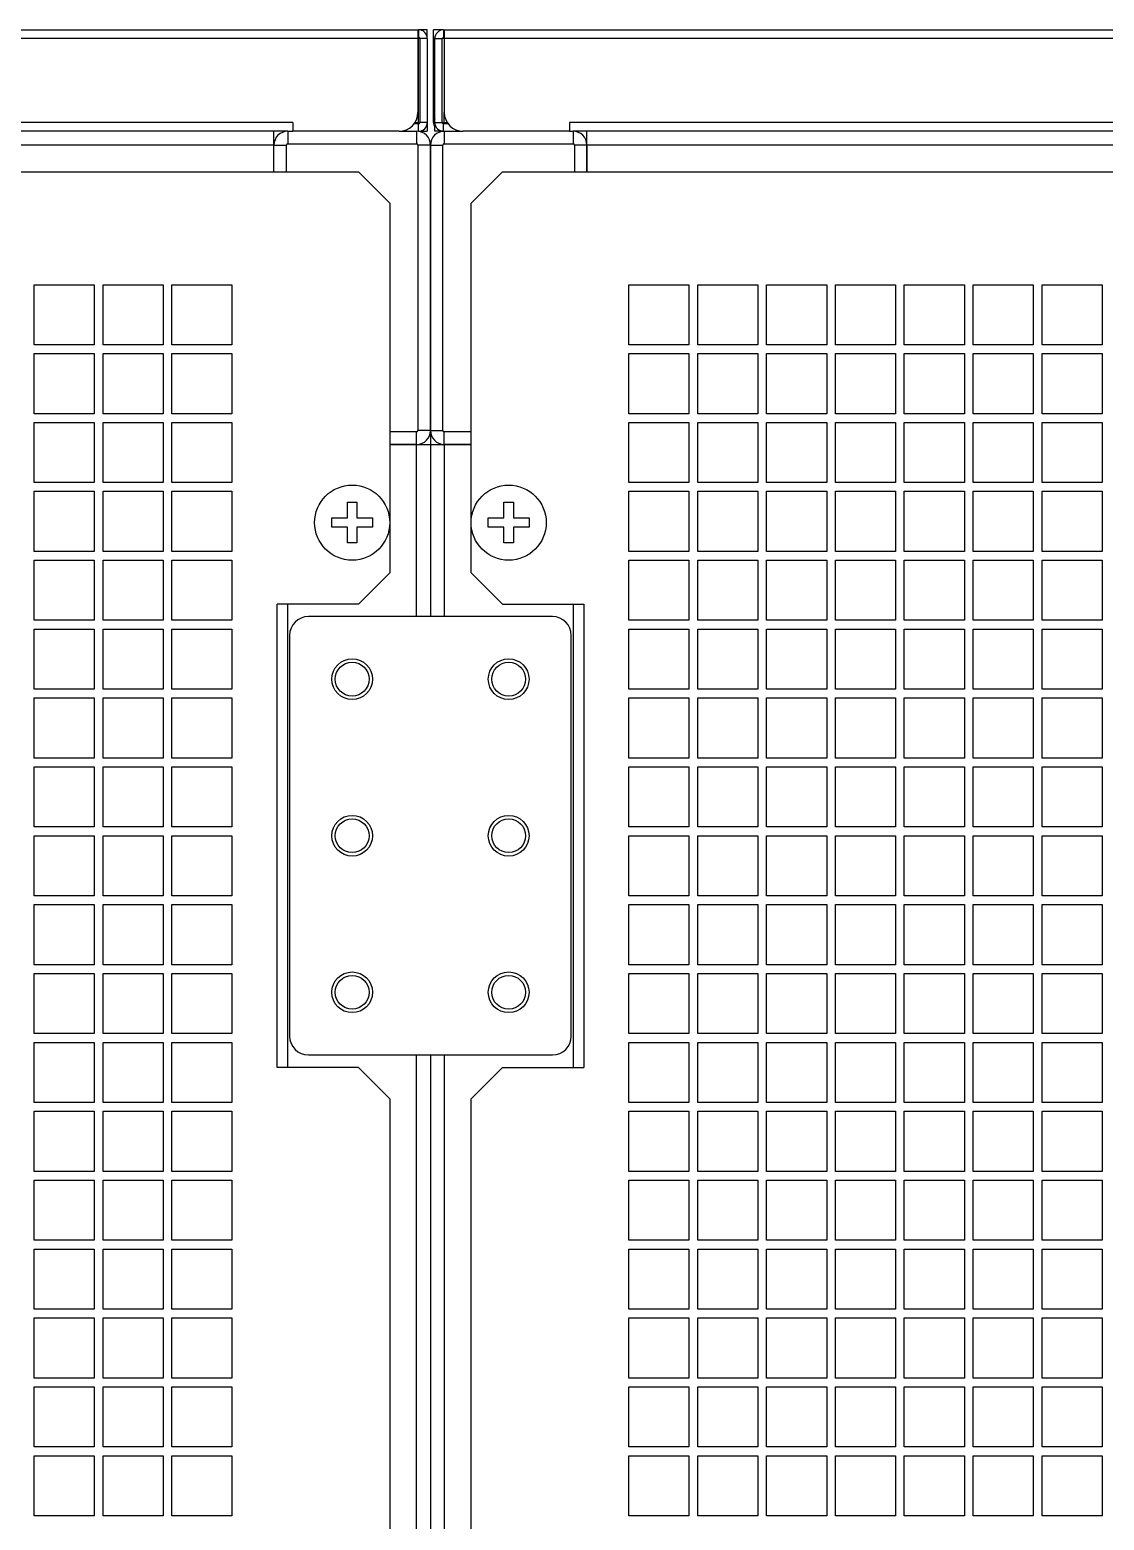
# Model space of a CAD drawing. Header units: millimetres. Extents: x 0 to 191, y 0 to 126.
# Drawn here: x 114.03 to 131.19, y 66.62 to 90.42 of the extents above; entities that cross this region are included whole.
import ezdxf

# ---------------------------------------------------------------- set-up
doc = ezdxf.new("R2010")
doc.units = ezdxf.units.MM
for name, color, linetype in [('2401-00460-M6-12PSTTHC_0', 7, 'Continuous'), ('4212-06586_0', 7, 'Continuous'), ('4212-06592_0', 7, 'Continuous'), ('4212-06603_1_0', 7, 'Continuous'), ('4212-06603_1_MIR_0', 7, 'Continuous'), ('4212-12590_0', 7, 'Continuous'), ('4212-12595_0', 7, 'Continuous'), ('4212-12605_0', 7, 'Continuous'), ('4212-12608_0', 7, 'Continuous'), ('4212-12611_0', 7, 'Continuous'), ('4212-12615_0', 7, 'Continuous'), ('4212-12662_0', 7, 'Continuous'), ('4212-21438_0', 7, 'Continuous')]:
    doc.layers.add(name, color=color, linetype=linetype)

msp = doc.modelspace()

# ---------------------------------------------------------------- linework, layer by layer
at = {"layer": '2401-00460-M6-12PSTTHC_0', "color": 7, "linetype": 'Continuous'}
for p, q in [((119.105, 82.625), (119.105, 82.875)), ((119.105, 82.875), (119.255, 82.875)), ((119.255, 82.875), (119.255, 82.625)), ((121.605, 82.625), (121.605, 82.875)), ((121.605, 82.875), (121.755, 82.875)), ((121.755, 82.875), (121.755, 82.625)), ((118.855, 82.475), (118.855, 82.625)), ((118.855, 82.625), (119.105, 82.625)), ((119.255, 82.625), (119.505, 82.625)), ((119.505, 82.625), (119.505, 82.475)), ((121.355, 82.475), (121.355, 82.625)), ((121.355, 82.625), (121.605, 82.625)), ((121.755, 82.625), (122.005, 82.625)), ((122.005, 82.625), (122.005, 82.475)), ((119.105, 82.475), (118.855, 82.475)), ((119.105, 82.225), (119.105, 82.475)), ((119.255, 82.475), (119.255, 82.225)), ((119.505, 82.475), (119.255, 82.475)), ((121.605, 82.475), (121.355, 82.475)), ((121.605, 82.225), (121.605, 82.475)), ((121.755, 82.475), (121.755, 82.225)), ((122.005, 82.475), (121.755, 82.475)), ((119.255, 82.225), (119.105, 82.225)), ((121.755, 82.225), (121.605, 82.225))]:
    msp.add_line(p, q, dxfattribs=at)
for centre in [(119.18, 82.55), (121.68, 82.55)]:
    msp.add_circle(centre, 0.6, dxfattribs=at)
at = {"layer": '4212-06586_0', "color": 7, "linetype": 'Continuous'}
for p, q in [((119.78, 83.8), (121.08, 83.8)), ((120.21, 81.05), (120.21, 83.8)), ((120.43, 83.8), (120.43, 81.05)), ((120.65, 83.8), (120.65, 81.05)), ((118.15, 73.85), (118.15, 81.25)), ((122.71, 81.25), (122.71, 73.85)), ((120.21, 51.05), (120.21, 74.05)), ((120.43, 74.05), (120.43, 51.05)), ((120.65, 74.05), (120.65, 51.05))]:
    msp.add_line(p, q, dxfattribs=at)
for centre in [(119.18, 80.05), (121.68, 80.05), (119.18, 77.55), (121.68, 77.55), (119.18, 75.05), (121.68, 75.05)]:
    msp.add_circle(centre, 0.27, dxfattribs=at)
at = {"layer": '4212-06592_0', "color": 7, "linetype": 'Continuous'}
for p, q in [((118.15, 88.8), (118.15, 88.6)), ((118.15, 88.8), (118.23, 88.8)), ((119.93, 88.8), (120.21, 88.8)), ((120.21, 88.8), (120.21, 88.6)), ((120.65, 88.8), (120.65, 88.6)), ((120.65, 88.8), (120.95, 88.8)), ((122.65, 88.8), (122.71, 88.8)), ((122.71, 88.8), (122.71, 88.6)), ((117.93, 88.15), (117.93, 88.58)), ((117.93, 88.58), (118.13, 88.58)), ((118.13, 88.15), (118.13, 88.58)), ((118.15, 88.6), (120.21, 88.6)), ((120.23, 88.58), (120.23, 84.02)), ((120.43, 88.58), (120.23, 88.58)), ((120.43, 88.58), (120.43, 84.02)), ((120.43, 84.02), (120.43, 88.58)), ((120.43, 88.58), (120.63, 88.58)), ((120.63, 84.02), (120.63, 88.58)), ((120.65, 88.6), (122.71, 88.6)), ((122.73, 88.58), (122.73, 88.15)), ((122.93, 88.58), (122.73, 88.58)), ((122.93, 88.58), (122.93, 88.15)), ((120.43, 84.02), (120.23, 84.02)), ((120.43, 84.02), (120.63, 84.02)), ((120.21, 84), (119.78, 84)), ((120.21, 83.8), (119.78, 83.8)), ((120.21, 83.8), (120.21, 84)), ((120.65, 83.8), (120.65, 84)), ((121.08, 84), (120.65, 84)), ((121.08, 83.8), (120.65, 83.8))]:
    msp.add_line(p, q, dxfattribs=at)
for centre, radius, start, end in [((118.15, 88.58), 0.22, 90, 180), ((120.21, 88.58), 0.22, 0, 90), ((120.65, 88.58), 0.22, 90, 180), ((122.71, 88.58), 0.22, 0, 90), ((118.15, 88.58), 0.02, 90, 180), ((120.21, 88.58), 0.02, 0, 90), ((120.65, 88.58), 0.02, 90, 180), ((122.71, 88.58), 0.02, 0, 90), ((120.21, 84.02), 0.22, 270, 0), ((120.21, 84.02), 0.02, 270, 0), ((120.65, 84.02), 0.22, 180, 270), ((120.65, 84.02), 0.02, 180, 270)]:
    msp.add_arc(centre, radius, start, end, dxfattribs=at)
at = {"layer": '4212-06603_1_0', "color": 7, "linetype": 'Continuous'}
msp.add_line((120.43, 84.02), (120.43, 83.8), dxfattribs=at)
at = {"layer": '4212-06603_1_MIR_0', "color": 7, "linetype": 'Continuous'}
msp.add_line((120.43, 84.02), (120.43, 83.8), dxfattribs=at)
at = {"layer": '4212-12590_0', "color": 7, "linetype": 'Continuous'}
for p, q in [((122.93, 88.15), (122.93, 88.8)), ((187.93, 88.58), (122.93, 88.58))]:
    msp.add_line(p, q, dxfattribs=at)
at = {"layer": '4212-12595_0', "color": 7, "linetype": 'Continuous'}
for p, q in [((117.93, 88.15), (117.93, 88.8)), ((117.93, 88.58), (2.93, 88.58))]:
    msp.add_line(p, q, dxfattribs=at)
at = {"layer": '4212-12605_0', "color": 7, "linetype": 'Continuous'}
for p, q in [((120.48, 88.94), (120.48, 90.42)), ((120.64, 90.42), (120.48, 90.42)), ((120.5, 90.28), (120.48, 90.28)), ((120.65, 90.28), (120.62, 90.28)), ((120.48, 88.94), (120.5, 88.94))]:
    msp.add_line(p, q, dxfattribs=at)
for centre, radius, end in [((120.78, 89.1), 0.3, 200.8599), ((120.62, 88.94), 0.14, 210.631)]:
    msp.add_arc(centre, radius, 180, end, dxfattribs=at)
at = {"layer": '4212-12608_0', "color": 7, "linetype": 'Continuous'}
for p, q in [((51.58, 88.15), (119.28, 88.15)), ((119.78, 87.65), (119.28, 88.15)), ((121.58, 88.15), (121.08, 87.65)), ((121.58, 88.15), (189.28, 88.15)), ((119.78, 87.65), (119.78, 81.75)), ((121.08, 81.75), (121.08, 87.65)), ((114.1, 85.39), (114.1, 86.35)), ((114.1, 86.35), (115.06, 86.35)), ((115.06, 86.35), (115.06, 85.39)), ((115.2, 85.39), (115.2, 86.35)), ((115.2, 86.35), (116.16, 86.35)), ((116.16, 86.35), (116.16, 85.39)), ((116.3, 85.39), (116.3, 86.35)), ((116.3, 86.35), (117.26, 86.35)), ((117.26, 86.35), (117.26, 85.39)), ((123.6, 85.39), (123.6, 86.35)), ((123.6, 86.35), (124.56, 86.35)), ((124.56, 86.35), (124.56, 85.39)), ((124.7, 85.39), (124.7, 86.35)), ((124.7, 86.35), (125.66, 86.35)), ((125.66, 86.35), (125.66, 85.39)), ((125.8, 85.39), (125.8, 86.35)), ((125.8, 86.35), (126.76, 86.35)), ((126.76, 86.35), (126.76, 85.39)), ((126.9, 85.39), (126.9, 86.35)), ((126.9, 86.35), (127.86, 86.35)), ((127.86, 86.35), (127.86, 85.39)), ((128, 85.39), (128, 86.35)), ((128, 86.35), (128.96, 86.35)), ((128.96, 86.35), (128.96, 85.39)), ((129.1, 85.39), (129.1, 86.35)), ((129.1, 86.35), (130.06, 86.35)), ((130.06, 86.35), (130.06, 85.39)), ((130.2, 85.39), (130.2, 86.35)), ((130.2, 86.35), (131.16, 86.35)), ((131.16, 86.35), (131.16, 85.39)), ((115.06, 85.39), (114.1, 85.39)), ((114.1, 84.29), (114.1, 85.25)), ((114.1, 85.25), (115.06, 85.25)), ((115.06, 85.25), (115.06, 84.29)), ((116.16, 85.39), (115.2, 85.39)), ((115.2, 84.29), (115.2, 85.25)), ((115.2, 85.25), (116.16, 85.25)), ((116.16, 85.25), (116.16, 84.29)), ((117.26, 85.39), (116.3, 85.39)), ((116.3, 84.29), (116.3, 85.25)), ((116.3, 85.25), (117.26, 85.25)), ((117.26, 85.25), (117.26, 84.29)), ((124.56, 85.39), (123.6, 85.39)), ((123.6, 84.29), (123.6, 85.25)), ((123.6, 85.25), (124.56, 85.25)), ((124.56, 85.25), (124.56, 84.29)), ((125.66, 85.39), (124.7, 85.39)), ((124.7, 84.29), (124.7, 85.25)), ((124.7, 85.25), (125.66, 85.25)), ((125.66, 85.25), (125.66, 84.29)), ((126.76, 85.39), (125.8, 85.39)), ((125.8, 84.29), (125.8, 85.25)), ((125.8, 85.25), (126.76, 85.25)), ((126.76, 85.25), (126.76, 84.29)), ((127.86, 85.39), (126.9, 85.39)), ((126.9, 84.29), (126.9, 85.25)), ((126.9, 85.25), (127.86, 85.25)), ((127.86, 85.25), (127.86, 84.29)), ((128.96, 85.39), (128, 85.39)), ((128, 84.29), (128, 85.25)), ((128, 85.25), (128.96, 85.25)), ((128.96, 85.25), (128.96, 84.29)), ((130.06, 85.39), (129.1, 85.39)), ((129.1, 84.29), (129.1, 85.25)), ((129.1, 85.25), (130.06, 85.25)), ((130.06, 85.25), (130.06, 84.29)), ((131.16, 85.39), (130.2, 85.39)), ((130.2, 84.29), (130.2, 85.25)), ((130.2, 85.25), (131.16, 85.25)), ((131.16, 85.25), (131.16, 84.29)), ((115.06, 84.29), (114.1, 84.29)), ((116.16, 84.29), (115.2, 84.29)), ((117.26, 84.29), (116.3, 84.29)), ((124.56, 84.29), (123.6, 84.29)), ((125.66, 84.29), (124.7, 84.29)), ((126.76, 84.29), (125.8, 84.29)), ((127.86, 84.29), (126.9, 84.29)), ((128.96, 84.29), (128, 84.29)), ((130.06, 84.29), (129.1, 84.29)), ((131.16, 84.29), (130.2, 84.29)), ((114.1, 83.19), (114.1, 84.15)), ((114.1, 84.15), (115.06, 84.15)), ((115.06, 84.15), (115.06, 83.19)), ((115.2, 83.19), (115.2, 84.15)), ((115.2, 84.15), (116.16, 84.15)), ((116.16, 84.15), (116.16, 83.19)), ((116.3, 83.19), (116.3, 84.15)), ((116.3, 84.15), (117.26, 84.15)), ((117.26, 84.15), (117.26, 83.19)), ((123.6, 83.19), (123.6, 84.15)), ((123.6, 84.15), (124.56, 84.15)), ((124.56, 84.15), (124.56, 83.19)), ((124.7, 83.19), (124.7, 84.15)), ((124.7, 84.15), (125.66, 84.15)), ((125.66, 84.15), (125.66, 83.19)), ((125.8, 83.19), (125.8, 84.15)), ((125.8, 84.15), (126.76, 84.15)), ((126.76, 84.15), (126.76, 83.19)), ((126.9, 83.19), (126.9, 84.15)), ((126.9, 84.15), (127.86, 84.15)), ((127.86, 84.15), (127.86, 83.19)), ((128, 83.19), (128, 84.15)), ((128, 84.15), (128.96, 84.15)), ((128.96, 84.15), (128.96, 83.19)), ((129.1, 83.19), (129.1, 84.15)), ((129.1, 84.15), (130.06, 84.15)), ((130.06, 84.15), (130.06, 83.19)), ((130.2, 83.19), (130.2, 84.15)), ((130.2, 84.15), (131.16, 84.15)), ((131.16, 84.15), (131.16, 83.19)), ((115.06, 83.19), (114.1, 83.19)), ((116.16, 83.19), (115.2, 83.19)), ((117.26, 83.19), (116.3, 83.19)), ((124.56, 83.19), (123.6, 83.19)), ((125.66, 83.19), (124.7, 83.19)), ((126.76, 83.19), (125.8, 83.19)), ((127.86, 83.19), (126.9, 83.19)), ((128.96, 83.19), (128, 83.19)), ((130.06, 83.19), (129.1, 83.19)), ((131.16, 83.19), (130.2, 83.19)), ((114.1, 82.09), (114.1, 83.05)), ((114.1, 83.05), (115.06, 83.05)), ((115.06, 83.05), (115.06, 82.09)), ((115.2, 82.09), (115.2, 83.05)), ((115.2, 83.05), (116.16, 83.05)), ((116.16, 83.05), (116.16, 82.09)), ((116.3, 82.09), (116.3, 83.05)), ((116.3, 83.05), (117.26, 83.05)), ((117.26, 83.05), (117.26, 82.09)), ((123.6, 82.09), (123.6, 83.05)), ((123.6, 83.05), (124.56, 83.05)), ((124.56, 83.05), (124.56, 82.09)), ((124.7, 82.09), (124.7, 83.05)), ((124.7, 83.05), (125.66, 83.05)), ((125.66, 83.05), (125.66, 82.09)), ((125.8, 82.09), (125.8, 83.05)), ((125.8, 83.05), (126.76, 83.05)), ((126.76, 83.05), (126.76, 82.09)), ((126.9, 82.09), (126.9, 83.05)), ((126.9, 83.05), (127.86, 83.05)), ((127.86, 83.05), (127.86, 82.09)), ((128, 82.09), (128, 83.05)), ((128, 83.05), (128.96, 83.05)), ((128.96, 83.05), (128.96, 82.09)), ((129.1, 82.09), (129.1, 83.05)), ((129.1, 83.05), (130.06, 83.05)), ((130.06, 83.05), (130.06, 82.09)), ((130.2, 82.09), (130.2, 83.05)), ((130.2, 83.05), (131.16, 83.05)), ((131.16, 83.05), (131.16, 82.09)), ((115.06, 82.09), (114.1, 82.09)), ((114.1, 80.99), (114.1, 81.95)), ((114.1, 81.95), (115.06, 81.95)), ((115.06, 81.95), (115.06, 80.99)), ((116.16, 82.09), (115.2, 82.09)), ((115.2, 80.99), (115.2, 81.95)), ((115.2, 81.95), (116.16, 81.95)), ((116.16, 81.95), (116.16, 80.99)), ((117.26, 82.09), (116.3, 82.09)), ((116.3, 80.99), (116.3, 81.95)), ((116.3, 81.95), (117.26, 81.95)), ((117.26, 81.95), (117.26, 80.99)), ((124.56, 82.09), (123.6, 82.09)), ((123.6, 80.99), (123.6, 81.95)), ((123.6, 81.95), (124.56, 81.95)), ((124.56, 81.95), (124.56, 80.99)), ((125.66, 82.09), (124.7, 82.09)), ((124.7, 80.99), (124.7, 81.95)), ((124.7, 81.95), (125.66, 81.95)), ((125.66, 81.95), (125.66, 80.99)), ((126.76, 82.09), (125.8, 82.09)), ((125.8, 80.99), (125.8, 81.95)), ((125.8, 81.95), (126.76, 81.95)), ((126.76, 81.95), (126.76, 80.99)), ((127.86, 82.09), (126.9, 82.09)), ((126.9, 80.99), (126.9, 81.95)), ((126.9, 81.95), (127.86, 81.95)), ((127.86, 81.95), (127.86, 80.99)), ((128.96, 82.09), (128, 82.09)), ((128, 80.99), (128, 81.95)), ((128, 81.95), (128.96, 81.95)), ((128.96, 81.95), (128.96, 80.99)), ((130.06, 82.09), (129.1, 82.09)), ((129.1, 80.99), (129.1, 81.95)), ((129.1, 81.95), (130.06, 81.95)), ((130.06, 81.95), (130.06, 80.99)), ((131.16, 82.09), (130.2, 82.09)), ((130.2, 80.99), (130.2, 81.95)), ((130.2, 81.95), (131.16, 81.95)), ((131.16, 81.95), (131.16, 80.99)), ((119.28, 81.25), (119.78, 81.75)), ((121.08, 81.75), (121.58, 81.25)), ((117.98, 73.85), (117.98, 81.25)), ((119.28, 81.25), (117.98, 81.25)), ((121.58, 81.25), (122.88, 81.25)), ((122.88, 81.25), (122.88, 73.85)), ((115.06, 80.99), (114.1, 80.99)), ((116.16, 80.99), (115.2, 80.99)), ((117.26, 80.99), (116.3, 80.99)), ((124.56, 80.99), (123.6, 80.99)), ((125.66, 80.99), (124.7, 80.99)), ((126.76, 80.99), (125.8, 80.99)), ((127.86, 80.99), (126.9, 80.99)), ((128.96, 80.99), (128, 80.99)), ((130.06, 80.99), (129.1, 80.99)), ((131.16, 80.99), (130.2, 80.99)), ((114.1, 79.89), (114.1, 80.85)), ((114.1, 80.85), (115.06, 80.85)), ((115.06, 80.85), (115.06, 79.89)), ((115.2, 79.89), (115.2, 80.85)), ((115.2, 80.85), (116.16, 80.85)), ((116.16, 80.85), (116.16, 79.89)), ((116.3, 79.89), (116.3, 80.85)), ((116.3, 80.85), (117.26, 80.85)), ((117.26, 80.85), (117.26, 79.89)), ((123.6, 79.89), (123.6, 80.85)), ((123.6, 80.85), (124.56, 80.85)), ((124.56, 80.85), (124.56, 79.89)), ((124.7, 79.89), (124.7, 80.85)), ((124.7, 80.85), (125.66, 80.85)), ((125.66, 80.85), (125.66, 79.89)), ((125.8, 79.89), (125.8, 80.85)), ((125.8, 80.85), (126.76, 80.85)), ((126.76, 80.85), (126.76, 79.89)), ((126.9, 79.89), (126.9, 80.85)), ((126.9, 80.85), (127.86, 80.85)), ((127.86, 80.85), (127.86, 79.89)), ((128, 79.89), (128, 80.85)), ((128, 80.85), (128.96, 80.85)), ((128.96, 80.85), (128.96, 79.89)), ((129.1, 79.89), (129.1, 80.85)), ((129.1, 80.85), (130.06, 80.85)), ((130.06, 80.85), (130.06, 79.89)), ((130.2, 79.89), (130.2, 80.85)), ((130.2, 80.85), (131.16, 80.85)), ((131.16, 80.85), (131.16, 79.89)), ((115.06, 79.89), (114.1, 79.89)), ((114.1, 78.79), (114.1, 79.75)), ((114.1, 79.75), (115.06, 79.75)), ((115.06, 79.75), (115.06, 78.79)), ((116.16, 79.89), (115.2, 79.89)), ((115.2, 78.79), (115.2, 79.75)), ((115.2, 79.75), (116.16, 79.75)), ((116.16, 79.75), (116.16, 78.79)), ((117.26, 79.89), (116.3, 79.89)), ((116.3, 78.79), (116.3, 79.75)), ((116.3, 79.75), (117.26, 79.75)), ((117.26, 79.75), (117.26, 78.79)), ((124.56, 79.89), (123.6, 79.89)), ((123.6, 78.79), (123.6, 79.75)), ((123.6, 79.75), (124.56, 79.75)), ((124.56, 79.75), (124.56, 78.79)), ((125.66, 79.89), (124.7, 79.89)), ((124.7, 78.79), (124.7, 79.75)), ((124.7, 79.75), (125.66, 79.75)), ((125.66, 79.75), (125.66, 78.79)), ((126.76, 79.89), (125.8, 79.89)), ((125.8, 78.79), (125.8, 79.75)), ((125.8, 79.75), (126.76, 79.75)), ((126.76, 79.75), (126.76, 78.79)), ((127.86, 79.89), (126.9, 79.89)), ((126.9, 78.79), (126.9, 79.75)), ((126.9, 79.75), (127.86, 79.75)), ((127.86, 79.75), (127.86, 78.79)), ((128.96, 79.89), (128, 79.89)), ((128, 78.79), (128, 79.75)), ((128, 79.75), (128.96, 79.75)), ((128.96, 79.75), (128.96, 78.79)), ((130.06, 79.89), (129.1, 79.89)), ((129.1, 78.79), (129.1, 79.75)), ((129.1, 79.75), (130.06, 79.75)), ((130.06, 79.75), (130.06, 78.79)), ((131.16, 79.89), (130.2, 79.89)), ((130.2, 78.79), (130.2, 79.75)), ((130.2, 79.75), (131.16, 79.75)), ((131.16, 79.75), (131.16, 78.79)), ((115.06, 78.79), (114.1, 78.79)), ((116.16, 78.79), (115.2, 78.79)), ((117.26, 78.79), (116.3, 78.79)), ((124.56, 78.79), (123.6, 78.79)), ((125.66, 78.79), (124.7, 78.79)), ((126.76, 78.79), (125.8, 78.79)), ((127.86, 78.79), (126.9, 78.79)), ((128.96, 78.79), (128, 78.79)), ((130.06, 78.79), (129.1, 78.79)), ((131.16, 78.79), (130.2, 78.79)), ((114.1, 77.69), (114.1, 78.65)), ((114.1, 78.65), (115.06, 78.65)), ((115.06, 78.65), (115.06, 77.69)), ((115.2, 77.69), (115.2, 78.65)), ((115.2, 78.65), (116.16, 78.65)), ((116.16, 78.65), (116.16, 77.69)), ((116.3, 77.69), (116.3, 78.65)), ((116.3, 78.65), (117.26, 78.65)), ((117.26, 78.65), (117.26, 77.69)), ((123.6, 77.69), (123.6, 78.65)), ((123.6, 78.65), (124.56, 78.65)), ((124.56, 78.65), (124.56, 77.69)), ((124.7, 77.69), (124.7, 78.65)), ((124.7, 78.65), (125.66, 78.65)), ((125.66, 78.65), (125.66, 77.69)), ((125.8, 77.69), (125.8, 78.65)), ((125.8, 78.65), (126.76, 78.65)), ((126.76, 78.65), (126.76, 77.69)), ((126.9, 77.69), (126.9, 78.65)), ((126.9, 78.65), (127.86, 78.65)), ((127.86, 78.65), (127.86, 77.69)), ((128, 77.69), (128, 78.65)), ((128, 78.65), (128.96, 78.65)), ((128.96, 78.65), (128.96, 77.69)), ((129.1, 77.69), (129.1, 78.65)), ((129.1, 78.65), (130.06, 78.65)), ((130.06, 78.65), (130.06, 77.69)), ((130.2, 77.69), (130.2, 78.65)), ((130.2, 78.65), (131.16, 78.65)), ((131.16, 78.65), (131.16, 77.69)), ((115.06, 77.69), (114.1, 77.69)), ((116.16, 77.69), (115.2, 77.69)), ((117.26, 77.69), (116.3, 77.69)), ((124.56, 77.69), (123.6, 77.69)), ((125.66, 77.69), (124.7, 77.69)), ((126.76, 77.69), (125.8, 77.69)), ((127.86, 77.69), (126.9, 77.69)), ((128.96, 77.69), (128, 77.69)), ((130.06, 77.69), (129.1, 77.69)), ((131.16, 77.69), (130.2, 77.69)), ((114.1, 76.59), (114.1, 77.55)), ((114.1, 77.55), (115.06, 77.55)), ((115.06, 77.55), (115.06, 76.59)), ((115.2, 76.59), (115.2, 77.55)), ((115.2, 77.55), (116.16, 77.55)), ((116.16, 77.55), (116.16, 76.59)), ((116.3, 76.59), (116.3, 77.55)), ((116.3, 77.55), (117.26, 77.55)), ((117.26, 77.55), (117.26, 76.59)), ((123.6, 76.59), (123.6, 77.55)), ((123.6, 77.55), (124.56, 77.55)), ((124.56, 77.55), (124.56, 76.59)), ((124.7, 76.59), (124.7, 77.55)), ((124.7, 77.55), (125.66, 77.55)), ((125.66, 77.55), (125.66, 76.59)), ((125.8, 76.59), (125.8, 77.55)), ((125.8, 77.55), (126.76, 77.55)), ((126.76, 77.55), (126.76, 76.59)), ((126.9, 76.59), (126.9, 77.55)), ((126.9, 77.55), (127.86, 77.55)), ((127.86, 77.55), (127.86, 76.59)), ((128, 76.59), (128, 77.55)), ((128, 77.55), (128.96, 77.55)), ((128.96, 77.55), (128.96, 76.59)), ((129.1, 76.59), (129.1, 77.55)), ((129.1, 77.55), (130.06, 77.55)), ((130.06, 77.55), (130.06, 76.59)), ((130.2, 76.59), (130.2, 77.55)), ((130.2, 77.55), (131.16, 77.55)), ((131.16, 77.55), (131.16, 76.59)), ((115.06, 76.59), (114.1, 76.59)), ((114.1, 75.49), (114.1, 76.45)), ((114.1, 76.45), (115.06, 76.45)), ((115.06, 76.45), (115.06, 75.49)), ((116.16, 76.59), (115.2, 76.59)), ((115.2, 75.49), (115.2, 76.45)), ((115.2, 76.45), (116.16, 76.45)), ((116.16, 76.45), (116.16, 75.49)), ((117.26, 76.59), (116.3, 76.59)), ((116.3, 75.49), (116.3, 76.45)), ((116.3, 76.45), (117.26, 76.45)), ((117.26, 76.45), (117.26, 75.49)), ((124.56, 76.59), (123.6, 76.59)), ((123.6, 75.49), (123.6, 76.45)), ((123.6, 76.45), (124.56, 76.45)), ((124.56, 76.45), (124.56, 75.49)), ((125.66, 76.59), (124.7, 76.59)), ((124.7, 75.49), (124.7, 76.45)), ((124.7, 76.45), (125.66, 76.45)), ((125.66, 76.45), (125.66, 75.49)), ((126.76, 76.59), (125.8, 76.59)), ((125.8, 75.49), (125.8, 76.45)), ((125.8, 76.45), (126.76, 76.45)), ((126.76, 76.45), (126.76, 75.49)), ((127.86, 76.59), (126.9, 76.59)), ((126.9, 75.49), (126.9, 76.45)), ((126.9, 76.45), (127.86, 76.45)), ((127.86, 76.45), (127.86, 75.49)), ((128.96, 76.59), (128, 76.59)), ((128, 75.49), (128, 76.45)), ((128, 76.45), (128.96, 76.45)), ((128.96, 76.45), (128.96, 75.49)), ((130.06, 76.59), (129.1, 76.59)), ((129.1, 75.49), (129.1, 76.45)), ((129.1, 76.45), (130.06, 76.45)), ((130.06, 76.45), (130.06, 75.49)), ((131.16, 76.59), (130.2, 76.59)), ((130.2, 75.49), (130.2, 76.45)), ((130.2, 76.45), (131.16, 76.45)), ((131.16, 76.45), (131.16, 75.49)), ((115.06, 75.49), (114.1, 75.49)), ((116.16, 75.49), (115.2, 75.49)), ((117.26, 75.49), (116.3, 75.49)), ((124.56, 75.49), (123.6, 75.49)), ((125.66, 75.49), (124.7, 75.49)), ((126.76, 75.49), (125.8, 75.49)), ((127.86, 75.49), (126.9, 75.49)), ((128.96, 75.49), (128, 75.49)), ((130.06, 75.49), (129.1, 75.49)), ((131.16, 75.49), (130.2, 75.49)), ((114.1, 74.39), (114.1, 75.35)), ((114.1, 75.35), (115.06, 75.35)), ((115.06, 75.35), (115.06, 74.39)), ((115.2, 74.39), (115.2, 75.35)), ((115.2, 75.35), (116.16, 75.35)), ((116.16, 75.35), (116.16, 74.39)), ((116.3, 74.39), (116.3, 75.35)), ((116.3, 75.35), (117.26, 75.35)), ((117.26, 75.35), (117.26, 74.39)), ((123.6, 74.39), (123.6, 75.35)), ((123.6, 75.35), (124.56, 75.35)), ((124.56, 75.35), (124.56, 74.39)), ((124.7, 74.39), (124.7, 75.35)), ((124.7, 75.35), (125.66, 75.35)), ((125.66, 75.35), (125.66, 74.39)), ((125.8, 74.39), (125.8, 75.35)), ((125.8, 75.35), (126.76, 75.35)), ((126.76, 75.35), (126.76, 74.39)), ((126.9, 74.39), (126.9, 75.35)), ((126.9, 75.35), (127.86, 75.35)), ((127.86, 75.35), (127.86, 74.39)), ((128, 74.39), (128, 75.35)), ((128, 75.35), (128.96, 75.35)), ((128.96, 75.35), (128.96, 74.39)), ((129.1, 74.39), (129.1, 75.35)), ((129.1, 75.35), (130.06, 75.35)), ((130.06, 75.35), (130.06, 74.39)), ((130.2, 74.39), (130.2, 75.35)), ((130.2, 75.35), (131.16, 75.35)), ((131.16, 75.35), (131.16, 74.39)), ((115.06, 74.39), (114.1, 74.39)), ((116.16, 74.39), (115.2, 74.39)), ((117.26, 74.39), (116.3, 74.39)), ((124.56, 74.39), (123.6, 74.39)), ((125.66, 74.39), (124.7, 74.39)), ((126.76, 74.39), (125.8, 74.39)), ((127.86, 74.39), (126.9, 74.39)), ((128.96, 74.39), (128, 74.39)), ((130.06, 74.39), (129.1, 74.39)), ((131.16, 74.39), (130.2, 74.39)), ((114.1, 73.29), (114.1, 74.25)), ((114.1, 74.25), (115.06, 74.25)), ((115.06, 74.25), (115.06, 73.29)), ((115.2, 73.29), (115.2, 74.25)), ((115.2, 74.25), (116.16, 74.25)), ((116.16, 74.25), (116.16, 73.29)), ((116.3, 73.29), (116.3, 74.25)), ((116.3, 74.25), (117.26, 74.25)), ((117.26, 74.25), (117.26, 73.29)), ((123.6, 73.29), (123.6, 74.25)), ((123.6, 74.25), (124.56, 74.25)), ((124.56, 74.25), (124.56, 73.29)), ((124.7, 73.29), (124.7, 74.25)), ((124.7, 74.25), (125.66, 74.25)), ((125.66, 74.25), (125.66, 73.29)), ((125.8, 73.29), (125.8, 74.25)), ((125.8, 74.25), (126.76, 74.25)), ((126.76, 74.25), (126.76, 73.29)), ((126.9, 73.29), (126.9, 74.25)), ((126.9, 74.25), (127.86, 74.25)), ((127.86, 74.25), (127.86, 73.29)), ((128, 73.29), (128, 74.25)), ((128, 74.25), (128.96, 74.25)), ((128.96, 74.25), (128.96, 73.29)), ((129.1, 73.29), (129.1, 74.25)), ((129.1, 74.25), (130.06, 74.25)), ((130.06, 74.25), (130.06, 73.29)), ((130.2, 73.29), (130.2, 74.25)), ((130.2, 74.25), (131.16, 74.25)), ((131.16, 74.25), (131.16, 73.29)), ((119.28, 73.85), (117.98, 73.85)), ((119.78, 73.35), (119.28, 73.85)), ((121.58, 73.85), (121.08, 73.35)), ((121.58, 73.85), (122.88, 73.85)), ((119.78, 73.35), (119.78, 59.05)), ((121.08, 59.05), (121.08, 73.35)), ((115.06, 73.29), (114.1, 73.29)), ((114.1, 72.19), (114.1, 73.15)), ((114.1, 73.15), (115.06, 73.15)), ((115.06, 73.15), (115.06, 72.19)), ((116.16, 73.29), (115.2, 73.29)), ((115.2, 72.19), (115.2, 73.15)), ((115.2, 73.15), (116.16, 73.15)), ((116.16, 73.15), (116.16, 72.19)), ((117.26, 73.29), (116.3, 73.29)), ((116.3, 72.19), (116.3, 73.15)), ((116.3, 73.15), (117.26, 73.15)), ((117.26, 73.15), (117.26, 72.19)), ((124.56, 73.29), (123.6, 73.29)), ((123.6, 72.19), (123.6, 73.15)), ((123.6, 73.15), (124.56, 73.15)), ((124.56, 73.15), (124.56, 72.19)), ((125.66, 73.29), (124.7, 73.29)), ((124.7, 72.19), (124.7, 73.15)), ((124.7, 73.15), (125.66, 73.15)), ((125.66, 73.15), (125.66, 72.19)), ((126.76, 73.29), (125.8, 73.29)), ((125.8, 72.19), (125.8, 73.15)), ((125.8, 73.15), (126.76, 73.15)), ((126.76, 73.15), (126.76, 72.19)), ((127.86, 73.29), (126.9, 73.29)), ((126.9, 72.19), (126.9, 73.15)), ((126.9, 73.15), (127.86, 73.15)), ((127.86, 73.15), (127.86, 72.19)), ((128.96, 73.29), (128, 73.29)), ((128, 72.19), (128, 73.15)), ((128, 73.15), (128.96, 73.15)), ((128.96, 73.15), (128.96, 72.19)), ((130.06, 73.29), (129.1, 73.29)), ((129.1, 72.19), (129.1, 73.15)), ((129.1, 73.15), (130.06, 73.15)), ((130.06, 73.15), (130.06, 72.19)), ((131.16, 73.29), (130.2, 73.29)), ((130.2, 72.19), (130.2, 73.15)), ((130.2, 73.15), (131.16, 73.15)), ((131.16, 73.15), (131.16, 72.19)), ((115.06, 72.19), (114.1, 72.19)), ((116.16, 72.19), (115.2, 72.19)), ((117.26, 72.19), (116.3, 72.19)), ((124.56, 72.19), (123.6, 72.19)), ((125.66, 72.19), (124.7, 72.19)), ((126.76, 72.19), (125.8, 72.19)), ((127.86, 72.19), (126.9, 72.19)), ((128.96, 72.19), (128, 72.19)), ((130.06, 72.19), (129.1, 72.19)), ((131.16, 72.19), (130.2, 72.19)), ((114.1, 71.09), (114.1, 72.05)), ((114.1, 72.05), (115.06, 72.05)), ((115.06, 72.05), (115.06, 71.09)), ((115.2, 71.09), (115.2, 72.05)), ((115.2, 72.05), (116.16, 72.05)), ((116.16, 72.05), (116.16, 71.09)), ((116.3, 71.09), (116.3, 72.05)), ((116.3, 72.05), (117.26, 72.05)), ((117.26, 72.05), (117.26, 71.09)), ((123.6, 71.09), (123.6, 72.05)), ((123.6, 72.05), (124.56, 72.05)), ((124.56, 72.05), (124.56, 71.09)), ((124.7, 71.09), (124.7, 72.05)), ((124.7, 72.05), (125.66, 72.05)), ((125.66, 72.05), (125.66, 71.09)), ((125.8, 71.09), (125.8, 72.05)), ((125.8, 72.05), (126.76, 72.05)), ((126.76, 72.05), (126.76, 71.09)), ((126.9, 71.09), (126.9, 72.05)), ((126.9, 72.05), (127.86, 72.05)), ((127.86, 72.05), (127.86, 71.09)), ((128, 71.09), (128, 72.05)), ((128, 72.05), (128.96, 72.05)), ((128.96, 72.05), (128.96, 71.09)), ((129.1, 71.09), (129.1, 72.05)), ((129.1, 72.05), (130.06, 72.05)), ((130.06, 72.05), (130.06, 71.09)), ((130.2, 71.09), (130.2, 72.05)), ((130.2, 72.05), (131.16, 72.05)), ((131.16, 72.05), (131.16, 71.09)), ((115.06, 71.09), (114.1, 71.09)), ((114.1, 69.99), (114.1, 70.95)), ((114.1, 70.95), (115.06, 70.95)), ((115.06, 70.95), (115.06, 69.99)), ((116.16, 71.09), (115.2, 71.09)), ((115.2, 69.99), (115.2, 70.95)), ((115.2, 70.95), (116.16, 70.95)), ((116.16, 70.95), (116.16, 69.99)), ((117.26, 71.09), (116.3, 71.09)), ((116.3, 69.99), (116.3, 70.95)), ((116.3, 70.95), (117.26, 70.95)), ((117.26, 70.95), (117.26, 69.99)), ((124.56, 71.09), (123.6, 71.09)), ((123.6, 69.99), (123.6, 70.95)), ((123.6, 70.95), (124.56, 70.95)), ((124.56, 70.95), (124.56, 69.99)), ((125.66, 71.09), (124.7, 71.09)), ((124.7, 69.99), (124.7, 70.95)), ((124.7, 70.95), (125.66, 70.95)), ((125.66, 70.95), (125.66, 69.99)), ((126.76, 71.09), (125.8, 71.09)), ((125.8, 69.99), (125.8, 70.95)), ((125.8, 70.95), (126.76, 70.95)), ((126.76, 70.95), (126.76, 69.99)), ((127.86, 71.09), (126.9, 71.09)), ((126.9, 69.99), (126.9, 70.95)), ((126.9, 70.95), (127.86, 70.95)), ((127.86, 70.95), (127.86, 69.99)), ((128.96, 71.09), (128, 71.09)), ((128, 69.99), (128, 70.95)), ((128, 70.95), (128.96, 70.95)), ((128.96, 70.95), (128.96, 69.99)), ((130.06, 71.09), (129.1, 71.09)), ((129.1, 69.99), (129.1, 70.95)), ((129.1, 70.95), (130.06, 70.95)), ((130.06, 70.95), (130.06, 69.99)), ((131.16, 71.09), (130.2, 71.09)), ((130.2, 69.99), (130.2, 70.95)), ((130.2, 70.95), (131.16, 70.95)), ((131.16, 70.95), (131.16, 69.99)), ((115.06, 69.99), (114.1, 69.99)), ((116.16, 69.99), (115.2, 69.99)), ((117.26, 69.99), (116.3, 69.99)), ((124.56, 69.99), (123.6, 69.99)), ((125.66, 69.99), (124.7, 69.99)), ((126.76, 69.99), (125.8, 69.99)), ((127.86, 69.99), (126.9, 69.99)), ((128.96, 69.99), (128, 69.99)), ((130.06, 69.99), (129.1, 69.99)), ((131.16, 69.99), (130.2, 69.99)), ((114.1, 68.89), (114.1, 69.85)), ((114.1, 69.85), (115.06, 69.85)), ((115.06, 69.85), (115.06, 68.89)), ((115.2, 68.89), (115.2, 69.85)), ((115.2, 69.85), (116.16, 69.85)), ((116.16, 69.85), (116.16, 68.89)), ((116.3, 68.89), (116.3, 69.85)), ((116.3, 69.85), (117.26, 69.85)), ((117.26, 69.85), (117.26, 68.89)), ((123.6, 68.89), (123.6, 69.85)), ((123.6, 69.85), (124.56, 69.85)), ((124.56, 69.85), (124.56, 68.89)), ((124.7, 68.89), (124.7, 69.85)), ((124.7, 69.85), (125.66, 69.85)), ((125.66, 69.85), (125.66, 68.89)), ((125.8, 68.89), (125.8, 69.85)), ((125.8, 69.85), (126.76, 69.85)), ((126.76, 69.85), (126.76, 68.89)), ((126.9, 68.89), (126.9, 69.85)), ((126.9, 69.85), (127.86, 69.85)), ((127.86, 69.85), (127.86, 68.89)), ((128, 68.89), (128, 69.85)), ((128, 69.85), (128.96, 69.85)), ((128.96, 69.85), (128.96, 68.89)), ((129.1, 68.89), (129.1, 69.85)), ((129.1, 69.85), (130.06, 69.85)), ((130.06, 69.85), (130.06, 68.89)), ((130.2, 68.89), (130.2, 69.85)), ((130.2, 69.85), (131.16, 69.85)), ((131.16, 69.85), (131.16, 68.89)), ((115.06, 68.89), (114.1, 68.89)), ((116.16, 68.89), (115.2, 68.89)), ((117.26, 68.89), (116.3, 68.89)), ((124.56, 68.89), (123.6, 68.89)), ((125.66, 68.89), (124.7, 68.89)), ((126.76, 68.89), (125.8, 68.89)), ((127.86, 68.89), (126.9, 68.89)), ((128.96, 68.89), (128, 68.89)), ((130.06, 68.89), (129.1, 68.89)), ((131.16, 68.89), (130.2, 68.89)), ((114.1, 67.79), (114.1, 68.75)), ((114.1, 68.75), (115.06, 68.75)), ((115.06, 68.75), (115.06, 67.79)), ((115.2, 67.79), (115.2, 68.75)), ((115.2, 68.75), (116.16, 68.75)), ((116.16, 68.75), (116.16, 67.79)), ((116.3, 67.79), (116.3, 68.75)), ((116.3, 68.75), (117.26, 68.75)), ((117.26, 68.75), (117.26, 67.79)), ((123.6, 67.79), (123.6, 68.75)), ((123.6, 68.75), (124.56, 68.75)), ((124.56, 68.75), (124.56, 67.79)), ((124.7, 67.79), (124.7, 68.75)), ((124.7, 68.75), (125.66, 68.75)), ((125.66, 68.75), (125.66, 67.79)), ((125.8, 67.79), (125.8, 68.75)), ((125.8, 68.75), (126.76, 68.75)), ((126.76, 68.75), (126.76, 67.79)), ((126.9, 67.79), (126.9, 68.75)), ((126.9, 68.75), (127.86, 68.75)), ((127.86, 68.75), (127.86, 67.79)), ((128, 67.79), (128, 68.75)), ((128, 68.75), (128.96, 68.75)), ((128.96, 68.75), (128.96, 67.79)), ((129.1, 67.79), (129.1, 68.75)), ((129.1, 68.75), (130.06, 68.75)), ((130.06, 68.75), (130.06, 67.79)), ((130.2, 67.79), (130.2, 68.75)), ((130.2, 68.75), (131.16, 68.75)), ((131.16, 68.75), (131.16, 67.79)), ((115.06, 67.79), (114.1, 67.79)), ((114.1, 66.69), (114.1, 67.65)), ((114.1, 67.65), (115.06, 67.65)), ((115.06, 67.65), (115.06, 66.69)), ((116.16, 67.79), (115.2, 67.79)), ((115.2, 66.69), (115.2, 67.65)), ((115.2, 67.65), (116.16, 67.65)), ((116.16, 67.65), (116.16, 66.69)), ((117.26, 67.79), (116.3, 67.79)), ((116.3, 66.69), (116.3, 67.65)), ((116.3, 67.65), (117.26, 67.65)), ((117.26, 67.65), (117.26, 66.69)), ((124.56, 67.79), (123.6, 67.79)), ((123.6, 66.69), (123.6, 67.65)), ((123.6, 67.65), (124.56, 67.65)), ((124.56, 67.65), (124.56, 66.69)), ((125.66, 67.79), (124.7, 67.79)), ((124.7, 66.69), (124.7, 67.65)), ((124.7, 67.65), (125.66, 67.65)), ((125.66, 67.65), (125.66, 66.69)), ((126.76, 67.79), (125.8, 67.79)), ((125.8, 66.69), (125.8, 67.65)), ((125.8, 67.65), (126.76, 67.65)), ((126.76, 67.65), (126.76, 66.69)), ((127.86, 67.79), (126.9, 67.79)), ((126.9, 66.69), (126.9, 67.65)), ((126.9, 67.65), (127.86, 67.65)), ((127.86, 67.65), (127.86, 66.69)), ((128.96, 67.79), (128, 67.79)), ((128, 66.69), (128, 67.65)), ((128, 67.65), (128.96, 67.65)), ((128.96, 67.65), (128.96, 66.69)), ((130.06, 67.79), (129.1, 67.79)), ((129.1, 66.69), (129.1, 67.65)), ((129.1, 67.65), (130.06, 67.65)), ((130.06, 67.65), (130.06, 66.69)), ((131.16, 67.79), (130.2, 67.79)), ((130.2, 66.69), (130.2, 67.65)), ((130.2, 67.65), (131.16, 67.65)), ((131.16, 67.65), (131.16, 66.69)), ((115.06, 66.69), (114.1, 66.69)), ((116.16, 66.69), (115.2, 66.69)), ((117.26, 66.69), (116.3, 66.69)), ((124.56, 66.69), (123.6, 66.69)), ((125.66, 66.69), (124.7, 66.69)), ((126.76, 66.69), (125.8, 66.69)), ((127.86, 66.69), (126.9, 66.69)), ((128.96, 66.69), (128, 66.69)), ((130.06, 66.69), (129.1, 66.69)), ((131.16, 66.69), (130.2, 66.69))]:
    msp.add_line(p, q, dxfattribs=at)
at = {"layer": '4212-12611_0', "color": 7, "linetype": 'Continuous'}
for p, q in [((120.38, 90.42), (120.24, 90.42)), ((120.26, 90.28), (120.24, 90.28)), ((120.38, 90.28), (120.38, 90.42))]:
    msp.add_line(p, q, dxfattribs=at)
at = {"layer": '4212-12615_0', "color": 7, "linetype": 'Continuous'}
for p, q in [((56.27, 90.42), (120.24, 90.42)), ((120.23, 90.28), (56.28, 90.28)), ((120.23, 90.42), (120.23, 89.1)), ((120.24, 90.3), (120.23, 90.3)), ((120.23, 90.28), (120.24, 90.28)), ((120.24, 90.42), (120.24, 90.3)), ((120.24, 88.92), (120.24, 90.29)), ((120.26, 90.28), (120.26, 88.94)), ((120.38, 90.28), (120.26, 90.28)), ((120.38, 90.28), (120.38, 88.8)), ((118.15, 88.8), (56.58, 88.8)), ((118.23, 88.94), (58.28, 88.94)), ((118.23, 88.94), (118.23, 88.8)), ((119.93, 88.8), (118.23, 88.8)), ((120.24, 88.92), (120.17, 88.92)), ((120.183, 88.94), (120.24, 88.94)), ((120.24, 88.8), (120.24, 88.92)), ((120.38, 88.94), (120.26, 88.94)), ((120.26, 88.8), (120.38, 88.8))]:
    msp.add_line(p, q, dxfattribs=at)
for centre, radius, start, end in [((120.24, 90.28), 0.14, 0, 90), ((120.24, 90.28), 0.02, 0, 90), ((119.93, 89.1), 0.3, 270, 0), ((120.24, 88.94), 0.14, 270, 0), ((120.24, 88.94), 0.02, 270, 0)]:
    msp.add_arc(centre, radius, start, end, dxfattribs=at)
at = {"layer": '4212-12662_0', "color": 7, "linetype": 'Continuous'}
for p, q in [((120.5, 88.8), (120.5, 90.28)), ((120.5, 90.28), (120.62, 90.28)), ((120.62, 88.94), (120.62, 90.28)), ((120.64, 90.42), (120.64, 90.3)), ((120.64, 90.42), (190.51, 90.42)), ((120.64, 90.3), (120.65, 90.3)), ((120.65, 90.42), (120.65, 89.1)), ((190.5, 90.28), (120.65, 90.28)), ((120.65, 88.92), (120.65, 89.1)), ((120.5, 88.94), (120.62, 88.94)), ((120.62, 88.8), (120.5, 88.8)), ((120.64, 88.8), (120.64, 88.92)), ((120.71, 88.92), (120.64, 88.92)), ((120.65, 88.94), (120.697, 88.94)), ((122.65, 88.8), (120.95, 88.8)), ((122.65, 88.94), (122.65, 88.8)), ((188.5, 88.94), (122.65, 88.94)), ((188.15, 88.8), (122.71, 88.8))]:
    msp.add_line(p, q, dxfattribs=at)
for centre, radius, start, end in [((120.64, 90.28), 0.14, 90, 180), ((120.64, 90.28), 0.02, 90, 180), ((120.95, 89.1), 0.3, 180, 270), ((120.64, 88.94), 0.14, 180, 270), ((120.64, 88.94), 0.02, 180, 270)]:
    msp.add_arc(centre, radius, start, end, dxfattribs=at)
at = {"layer": '4212-21438_0', "color": 7, "linetype": 'Continuous'}
for p, q in [((122.38, 81.05), (118.48, 81.05)), ((118.18, 80.75), (118.18, 74.35)), ((122.68, 74.35), (122.68, 80.75)), ((118.48, 74.05), (122.38, 74.05))]:
    msp.add_line(p, q, dxfattribs=at)
for centre in [(119.18, 80.05), (121.68, 80.05), (119.18, 77.55), (121.68, 77.55), (119.18, 75.05), (121.68, 75.05)]:
    msp.add_circle(centre, 0.325, dxfattribs=at)
for centre, start, end in [((118.48, 80.75), 90, 180), ((122.38, 80.75), 0, 90), ((118.48, 74.35), 180, 270), ((122.38, 74.35), 270, 0)]:
    msp.add_arc(centre, 0.3, start, end, dxfattribs=at)

doc.saveas('drawing.dxf')
